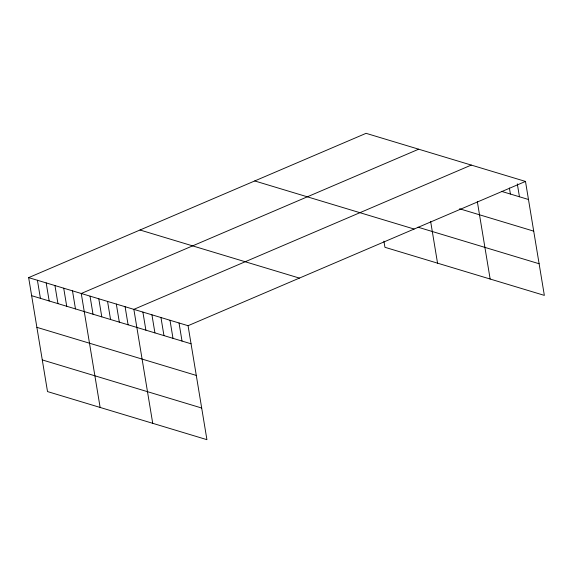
<?xml version="1.0" encoding="UTF-8"?>
<svg xmlns="http://www.w3.org/2000/svg" width="573" height="573" viewBox="0 0 573 573"><rect width="100%" height="100%" fill="white"/><g stroke="black" fill="none" stroke-linecap="round" stroke-linejoin="round"><path stroke-width="0.86" d="M28.65 277.619L188.059 325.708L206.925 439.67L47.516 391.574L28.65 277.619L366.075 133.33L525.484 181.426L544.35 295.382L384.941 247.292L383.917 241.14M418.677 149.202L81.259 293.491L100.125 407.446M471.285 165.074L133.86 309.356L152.726 423.318M188.059 325.708L525.484 181.426M501.375 191.325L528.478 199.497M459.589 208.78L533.714 231.141M417.961 227.187L539.114 263.745M254.727 180.946L414.136 229.042M139.998 230.002L299.414 278.098M31.644 295.689L191.053 343.786M36.88 327.333L196.288 375.43M42.28 359.93L201.689 408.026M517.304 183.861L519.446 196.775M509.411 188.023L510.407 194.046M477.33 201.603L490.151 279.03M430.645 221.486L437.543 263.157M179.027 322.986L182.021 341.057M169.995 320.257L172.989 338.335M160.963 317.535L163.957 335.606M151.931 314.806L154.918 332.884M142.892 312.084L145.886 330.155M125.093 306.713L128.087 324.791M116.326 304.07L119.32 322.141M107.559 301.419L110.553 319.498M98.792 298.777L101.786 316.855M90.025 296.134L93.012 314.205M72.485 290.84L75.478 308.919M63.718 288.198L66.712 306.269M54.951 285.555L57.945 303.626M46.184 282.904L49.178 300.983M37.417 280.261L40.411 298.34"/></g></svg>
